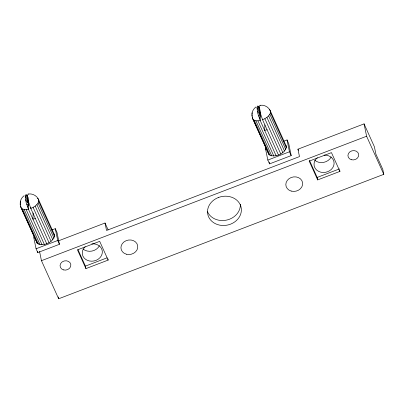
<?xml version="1.0" encoding="UTF-8"?>
<svg xmlns="http://www.w3.org/2000/svg" width="404" height="404" viewBox="0 0 404 404"><rect width="100%" height="100%" fill="white"/><g stroke="black" fill="none" stroke-linecap="round" stroke-linejoin="round"><path stroke-width="0.61" d="M28.639 193.96C32.466 193.471 36.446 195.516 38.239 198.935L54.686 235.254C53.772 242.304 43.208 247.026 37.229 243.314L20.781 206.994L20.245 203.56M20.271 202.727C20.291 199.929 21.988 197.389 24.129 195.682M20.811 206.065L20.781 206.994L37.229 243.314M28.689 201.551L28.442 209.201L44.319 244.364M30.845 207.303L30.81 208.479L46.687 243.642M33.143 212.933L32.941 219.165L35.31 218.443M28.669 194.112L28.088 194.041L27.618 195.43A10.06 2.101 73 0 0 27.603 196.006L28.431 201.495L30.81 208.479C34.29 206.944 38.845 204.424 38.809 200.091L38.239 198.935L37.476 198.369M260.398 105.252C264.226 104.767 268.206 106.813 270.003 110.226L286.446 146.551C285.537 153.601 274.973 158.323 268.988 154.611L252.54 118.286L252.005 114.857M252.035 114.024C252.051 111.221 253.747 108.686 255.894 106.979M252.571 117.357L252.54 118.286L268.988 154.611M260.429 113.433L260.201 120.498L276.078 155.661M264.883 124.851L264.701 130.462L267.069 129.74M268.418 153.449L268.448 152.52M278.447 154.939L262.57 119.776C266.049 118.241 270.604 115.721 270.569 111.388L270.003 110.226L269.241 109.666M20.2 204.909L20.311 201.52M251.96 116.206L252.071 112.817M27.634 196.384L26.305 194.839L25.72 194.763L25.25 196.152A10.024 2.096 73 0 0 25.235 196.733L26.068 202.222L28.442 209.201C26.088 209.646 23.24 209.939 21.351 208.151M259.691 108.1L258.065 106.131L257.484 106.06L257.015 107.449A10.024 2.096 73 0 0 256.995 108.03L257.828 113.514L260.201 120.498C257.848 120.942 255 121.235 253.111 119.448M27.598 207.045L28.613 203.904L28.214 199.763M259.358 118.337L260.373 115.201L259.802 109.287M26.75 204.666L28.613 203.904L27.043 195.541M258.51 115.963L260.373 115.201L258.802 106.838M34.81 236.492L33.638 236.936L36.067 248.773L37.789 252.581L59.428 244.299L56.999 232.462L55.282 228.654L51.773 229.997M283.527 141.279L287.037 139.936L288.759 143.743L291.193 155.596L269.549 163.878L267.827 160.07L265.398 148.218L266.135 149.849M36.067 248.773L57.711 240.491L55.282 228.654M267.827 160.07L289.471 151.783L287.037 139.936M58.221 240.936L105.025 223.023L108.12 229.881M105.025 223.023L106.55 230.442L299.47 156.601L297.95 149.182L364.065 123.877L374.382 146.733L375.907 154.151L382.785 169.387L383.8 174.331L58.651 298.778L41.45 260.691L39.547 251.419M41.45 260.691L366.6 136.244L364.065 123.877M107.893 258.853L108.146 260.09L85.926 268.594L85.421 266.12L107.055 257.843M339.678 170.16L339.931 171.392L317.68 179.911L317.17 177.442L339.426 168.923M260.434 105.409L259.848 105.338L259.383 106.727A10.06 2.101 73 0 0 259.363 107.302L260.196 112.792L262.57 119.776M257.318 111.171L260.373 115.201L258.065 106.131M25.558 199.874L28.613 203.904L26.305 194.839M285.881 145.389L286.446 146.551M54.116 234.098L54.686 235.254M366.6 136.244L383.8 174.331M339.931 171.392L331.457 152.626L309.201 161.14L317.68 179.911M309.464 160.378L317.17 177.442M297.95 149.182L298.465 150.328M289.471 151.783L291.193 155.596M270.529 112.782L286.406 147.945M269.872 114.317L285.749 149.48M268.645 115.887L284.522 151.051M266.943 117.387L282.82 152.55M264.867 118.715L280.745 153.879M257.929 120.836L273.806 156M255.899 120.766L271.776 155.929M254.257 120.296L270.135 155.459M108.146 260.09L99.687 241.35L77.467 249.854L85.926 268.594M77.982 249.652L85.421 266.12M57.711 240.491L59.428 244.299M38.764 201.49L54.641 236.653M38.107 203.025L53.985 238.183M36.885 204.596L52.762 239.754M35.178 206.091L51.055 241.254M33.108 207.419L48.985 242.582M26.164 209.545L42.041 244.708M24.139 209.474L40.016 244.637M22.498 208.999L38.375 244.162M257.03 107.227L260.373 115.201M25.27 195.93L28.613 203.904M269.185 162.1L269.549 163.878M58.267 296.925L58.651 298.778M37.547 251.399L37.789 252.581M27.987 197.399L28.098 198.581M240.34 204.257A17.024 14.549 -11.6 0 1 229.921 219.059L229.149 219.357A17.024 14.549 -11.6 0 1 207.489 211.696M99.44 245.667A10.105 8.636 -11.6 0 1 82.961 248.96M331.199 156.964A10.105 8.636 -11.6 0 1 314.721 160.257M91.799 243.854A10.105 8.636 -11.6 0 1 102.086 253.949A10.105 8.636 -11.6 0 1 87.405 260.348A10.105 8.636 -11.6 0 1 85.209 246.728M324.084 155.111A10.105 8.636 -11.6 0 1 333.714 165.691A10.105 8.636 -11.6 0 1 318.711 171.432A10.105 8.636 -11.6 0 1 317.357 157.686M218.726 197.384L217.948 197.682A17.024 14.549 -11.6 0 0 208.651 216.968A17.024 14.549 -11.6 0 0 230.164 224.306L230.936 224.003A17.024 14.549 -11.6 0 0 240.239 204.717A17.024 14.549 -11.6 0 0 218.726 197.384M291.168 191.072A8.474 7.242 -11.6 0 0 302.576 182.593A8.474 7.242 -11.6 0 0 288.986 178.719A8.474 7.242 -11.6 0 0 291.168 191.072M126.386 254.212A8.474 7.242 -11.6 0 0 137.673 245.607A8.474 7.242 -11.6 0 0 124.013 241.895A8.474 7.242 -11.6 0 0 126.386 254.212M351.46 159.752A5.444 4.651 -11.6 0 0 358.656 154.177A5.444 4.651 -11.6 0 0 349.859 151.859A5.444 4.651 -11.6 0 0 351.46 159.752M63.438 269.887A5.444 4.651 -11.6 0 0 70.816 264.494A5.444 4.651 -11.6 0 0 62.12 261.938A5.444 4.651 -11.6 0 0 63.438 269.887"/></g></svg>
